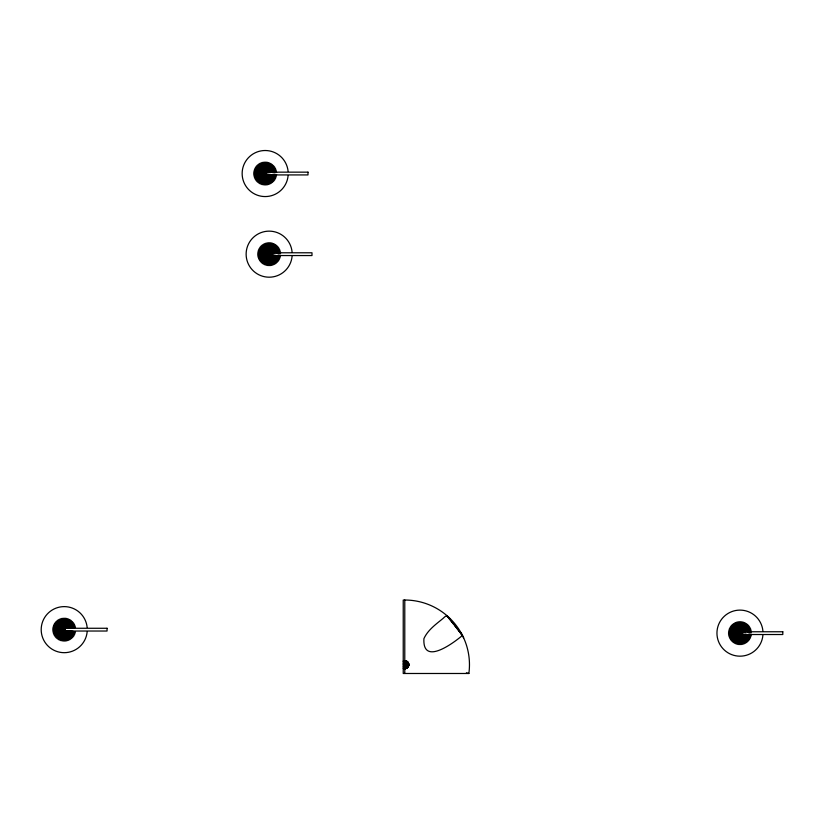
<?xml version="1.0" encoding="UTF-8"?>
<svg xmlns="http://www.w3.org/2000/svg" width="824" height="824" viewBox="0 0 824 824"><rect width="100%" height="100%" fill="white"/><g stroke="black" fill="none" stroke-linecap="round" stroke-linejoin="round"><path stroke-width="1.24" d="M270.262 255.553L270.262 252.783L311.987 252.783L311.987 255.553L270.262 255.553L270.272 254.173M404.419 668.738L405.151 660.683M63.098 641.103L65.364 618.185M264.041 184.998L265.05 174.812M265.297 172.268L266.296 162.081M268.037 265.627L269.16 254.173L257.871 251.917M269.283 252.896L270.293 242.709M738.85 644.595L739.849 634.408M740.106 631.864L741.106 621.677M404.234 668.717L405.336 660.704M404.048 668.686L405.521 660.735M61.985 640.938L66.476 618.35M262.928 184.833L264.916 174.791M267.419 162.246L265.421 172.288L268.511 162.524M266.914 265.462L269.16 254.173L257.706 253.04M269.407 252.917L271.405 242.874M737.727 644.43L739.725 634.398L736.635 644.162M740.23 631.884L742.228 621.842M403.863 668.645L405.707 660.776M403.667 668.604L405.892 660.827M60.883 640.67L67.578 618.628M261.826 184.555L264.803 174.76M265.822 265.184L269.16 254.173L257.644 254.173M269.53 252.947L272.507 243.152M740.354 631.915L743.32 622.12M403.482 668.542L406.088 660.889M406.273 660.951L403.235 668.264M59.822 640.289L68.639 619.009M260.765 184.174L264.679 174.719M265.658 172.36L269.582 162.905M264.751 264.803L269.16 254.173L257.706 255.296M269.654 252.989L273.568 243.533M735.574 643.781L739.489 634.326M740.467 631.957L744.381 622.501M406.459 661.033L404.78 664.711L406.273 668.47M406.644 661.126L404.78 664.711L406.459 668.398M259.745 183.701L265.173 173.545L259.745 163.389M265.771 172.412L270.602 163.389M58.803 639.805L69.659 619.494M263.732 264.329L269.16 254.173L257.871 256.418M269.767 253.04L274.588 244.017M734.555 643.297L739.375 634.264M740.58 632.008L745.411 622.985M406.819 661.219L404.78 664.711L406.644 668.305M406.994 661.332L404.78 664.711L406.819 668.202M258.777 183.113L265.173 173.545L258.777 163.966M265.884 172.474L271.57 163.966M262.763 263.742L269.16 254.173L271.405 265.462M269.87 253.102L275.556 244.594M57.834 639.218L70.627 620.07M733.576 642.71L739.272 634.202M740.694 632.08L746.379 623.562M407.169 661.445L404.78 664.711L406.994 668.099M407.334 661.579L404.78 664.711L407.169 667.976M257.861 182.444L265.173 173.545L257.861 164.635M265.977 172.556L272.476 164.635M261.857 263.072L269.16 254.173L270.293 265.627M269.973 253.184L276.462 245.264M56.928 638.549L64.231 629.649L53.591 625.241M65.044 628.661L71.534 620.75M732.67 642.04L739.169 634.13M740.786 632.152L747.286 624.242M407.489 661.713L404.78 664.711L407.334 667.852M257.026 181.682L265.173 173.545L257.026 165.397M266.08 172.638L273.311 165.397M261.023 262.31L269.16 254.173L269.16 265.688M270.066 253.267L277.307 246.026M56.084 637.786L64.231 629.649L53.21 626.302M65.137 628.743L72.378 621.502M403.235 666.266L407.643 661.857M731.836 641.278L739.983 633.141L731.836 624.994M740.879 632.235L748.12 624.994M407.787 662.002L404.78 664.711L407.489 667.718M256.264 180.847L265.173 173.545L256.264 166.232M266.162 172.731L274.073 166.232M260.26 261.476L269.16 254.173L258.139 257.51M270.148 253.359L278.059 246.86M55.332 636.952L64.231 629.649L52.932 627.404M66.208 628.022L73.13 622.347M731.073 640.444L739.983 633.141L731.073 625.838M740.972 632.327L748.882 625.838M460.966 632.657L463.665 637.931A64.684 64.684 0 0 1 468.866 673.486L403.235 673.486L403.235 600.047L404.78 600.026A64.684 64.684 0 0 1 460.966 632.657L462.449 635.417C453.149 643.328 422.372 666.101 423.917 638.641C427.8 630.01 435.886 624.314 443.003 618.474C444.981 616.64 447.041 614.23 448.39 617.547M407.921 662.166L404.78 664.711L407.787 667.419M408.045 662.331L404.78 664.711L403.235 661.157M255.595 179.941L265.173 173.545L255.595 167.138M266.234 172.834L274.742 167.138M259.591 260.569L269.16 254.173L258.52 258.571M278.739 247.767L270.221 253.462L279.315 248.745M54.652 636.046L64.231 629.649L52.767 628.516M66.363 628.228L73.81 623.253M730.404 639.537L739.983 633.141L730.404 626.745M741.044 632.43L749.552 626.745M408.168 662.496L404.78 664.711L407.921 667.265M408.271 662.681L404.78 664.711L408.045 667.1M255.018 178.973L265.173 173.545L255.018 168.117M267.429 172.329L275.329 168.117M259.004 259.601L269.16 254.173M54.075 635.077L64.231 629.649L52.715 629.649M66.486 628.444L74.387 624.221M729.827 638.569L739.983 633.141L729.827 627.713M741.106 632.533L750.139 627.713M408.374 662.856L404.78 664.711L408.168 666.925M408.467 663.042L404.78 664.711L408.271 666.75M254.534 177.943L265.173 173.545L254.534 169.136M267.532 172.556L275.813 169.136M271.529 253.184L279.799 249.765M53.591 634.058L64.231 629.649L52.767 630.772M67.774 628.176L74.871 625.241M729.343 637.549L739.983 633.141L729.343 628.733M741.157 632.647L750.613 628.733M408.539 663.227L404.78 664.711L408.374 666.575M408.611 663.413L404.78 664.711L408.467 666.389M254.153 176.882L265.173 173.545L254.153 170.197M267.615 172.793L276.195 170.197M271.611 253.421L280.181 250.826M53.21 632.986L64.231 629.649L52.932 631.895M69.123 628.166L75.252 626.302M728.962 636.478L739.983 633.141L728.962 629.794M742.424 632.399L750.994 629.794M408.673 663.598L404.78 664.711L408.539 666.204M408.714 663.794L404.78 664.711L408.611 666.019M253.874 175.79L265.173 173.545L253.874 171.289M270.19 172.546L276.462 171.289M272.929 253.421L280.459 251.917M70.504 628.403L75.53 627.404M728.684 635.386L739.983 633.141L728.684 630.896M743.742 632.389L751.272 630.896M408.756 663.979L404.78 664.711L408.673 665.823M408.786 664.165L404.78 664.711L408.714 665.638M253.71 174.667L265.173 173.545L253.71 172.412M274.083 172.659L276.627 172.412M276.802 253.411L280.623 253.04M728.519 634.264L739.983 633.141L728.519 632.008M747.615 632.389L751.437 632.008M408.807 664.35L404.78 664.711L408.756 665.452M408.817 664.535L404.78 664.711L408.786 665.267M253.658 173.545L265.173 173.545M728.467 633.141L739.983 633.141M403.235 664.711L408.828 664.711M408.817 664.896L404.78 664.711L408.807 665.081M272.806 174.297L276.627 174.667M278.079 255.049L280.623 255.296M748.892 634.016L751.437 634.264M268.933 174.286L276.462 175.79M272.929 254.915L280.459 256.418M744.999 634.14L751.272 635.386M70.504 630.896L75.53 631.895M466.415 672.806L468.866 673.486M267.615 174.286L276.195 176.882M258.139 250.826L280.181 257.51M742.424 633.883L750.994 636.478M67.908 630.762L75.252 632.986M267.532 174.523L275.813 177.943M258.52 249.765L279.799 258.571M742.342 634.12L750.613 637.549M66.6 630.628L74.871 634.058M275.329 178.973L266.296 174.142L274.742 179.941M259.004 248.745L279.315 259.601M742.239 634.346L750.139 638.569M54.075 624.221L74.387 635.077M259.591 247.767L278.739 260.569M741.044 633.852L749.552 639.537M54.652 623.253L73.81 636.046M266.162 174.348L274.073 180.847M740.972 633.955L748.882 640.444M260.26 246.86L278.059 261.476M55.332 622.347L73.13 636.952M748.12 641.278L740.879 634.047L747.286 642.04M266.08 174.441L273.311 181.682M261.023 246.026L277.307 262.31M403.235 663.166L407.643 667.574M56.084 621.502L72.378 637.786M732.67 624.242L739.169 632.152M265.977 174.534L272.476 182.444M261.857 245.264L276.462 263.072M56.928 620.75L71.534 638.549M447.587 616.527L462.47 635.438L463.665 637.931M453.921 624.561L446.793 615.538L449.894 619.452M454.652 625.519L456.403 627.723M457.073 628.568L462.47 635.438L460.843 633.357M461.708 634.459L462.46 635.417M459.349 631.462L461.481 634.181M733.576 623.562L739.272 632.08M740.694 634.202L746.379 642.71M265.884 174.606L271.57 183.113M262.763 244.594L275.556 263.742M57.834 620.07L70.627 639.218M734.555 622.985L739.375 632.008M740.58 634.264L745.411 643.297M265.771 174.667L270.602 183.701M263.732 244.017L274.588 264.329M58.803 619.494L69.659 639.805M735.574 622.501L739.489 631.957M740.467 634.326L744.381 643.781M260.765 162.905L264.679 172.36M265.658 174.719L269.582 184.174M264.751 243.533L273.568 264.803M59.822 619.009L68.639 640.289M403.482 660.889L406.088 668.542M736.635 622.12L739.612 631.915L737.727 621.842M740.354 634.367L743.32 644.162M261.826 162.524L264.803 172.319M265.544 174.76L268.511 184.555M265.822 243.152L272.507 265.184M60.883 618.628L67.578 640.67M403.667 660.827L405.892 668.604M403.863 660.776L405.707 668.645M740.23 634.398L742.228 644.43M262.928 162.246L264.916 172.288M265.421 174.791L267.419 184.833M266.914 242.874L268.912 252.917M61.985 618.35L66.476 640.938M404.048 660.735L405.521 668.686M404.234 660.704L405.336 668.717M738.85 621.677L739.849 631.864M740.106 634.408L741.106 644.595M264.041 162.081L265.05 172.268M265.297 174.812L266.296 184.998M268.037 242.709L269.036 252.896M63.098 618.185L65.364 641.103M404.419 660.683L405.151 668.738M404.605 660.673L404.965 668.748M739.983 621.626L739.983 631.864M739.983 634.418L739.983 644.656M404.78 600.026L404.78 673.486M269.16 242.658L269.16 252.886M265.173 162.029L265.173 172.257M265.173 174.822L265.173 185.06M64.231 618.134L64.231 641.165M762.9 635.397A23.031 23.031 0 0 1 727.819 652.701A23.031 23.031 0 0 1 727.819 613.581A23.031 23.031 0 0 1 762.9 630.885M288.091 175.8A23.031 23.031 0 0 1 253.009 193.094A23.031 23.031 0 0 1 253.009 153.985A23.031 23.031 0 0 1 288.091 171.279M87.148 631.905A23.031 23.031 0 0 1 52.066 649.209A23.031 23.031 0 0 1 52.066 610.09A23.031 23.031 0 0 1 87.148 627.394M292.077 256.429A23.031 23.031 0 0 1 256.995 273.723A23.031 23.031 0 0 1 256.995 234.613A23.031 23.031 0 0 1 292.077 251.907M307.991 172.154L266.276 172.154L266.276 174.925L307.991 174.925L307.991 172.154M107.048 628.269L65.333 628.269L65.333 631.029L107.048 631.029L107.048 628.269M782.8 631.761L741.085 631.761L741.085 634.521L782.8 634.521L782.8 631.761M739.324 634.037A1.102 1.102 0 0 0 741.075 633.254A1.102 1.102 0 0 0 739.53 632.132A1.102 1.102 0 0 0 739.324 634.037M264.617 174.492A1.102 1.102 0 0 0 266.276 173.545A1.102 1.102 0 0 0 264.617 172.587A1.102 1.102 0 0 0 264.617 174.492M63.675 630.607A1.102 1.102 0 0 0 65.333 629.649A1.102 1.102 0 0 0 63.675 628.691A1.102 1.102 0 0 0 63.675 630.607M268.511 255.059A1.102 1.102 0 0 0 270.262 254.286A1.102 1.102 0 0 0 268.717 253.153A1.102 1.102 0 0 0 268.511 255.059"/></g></svg>
